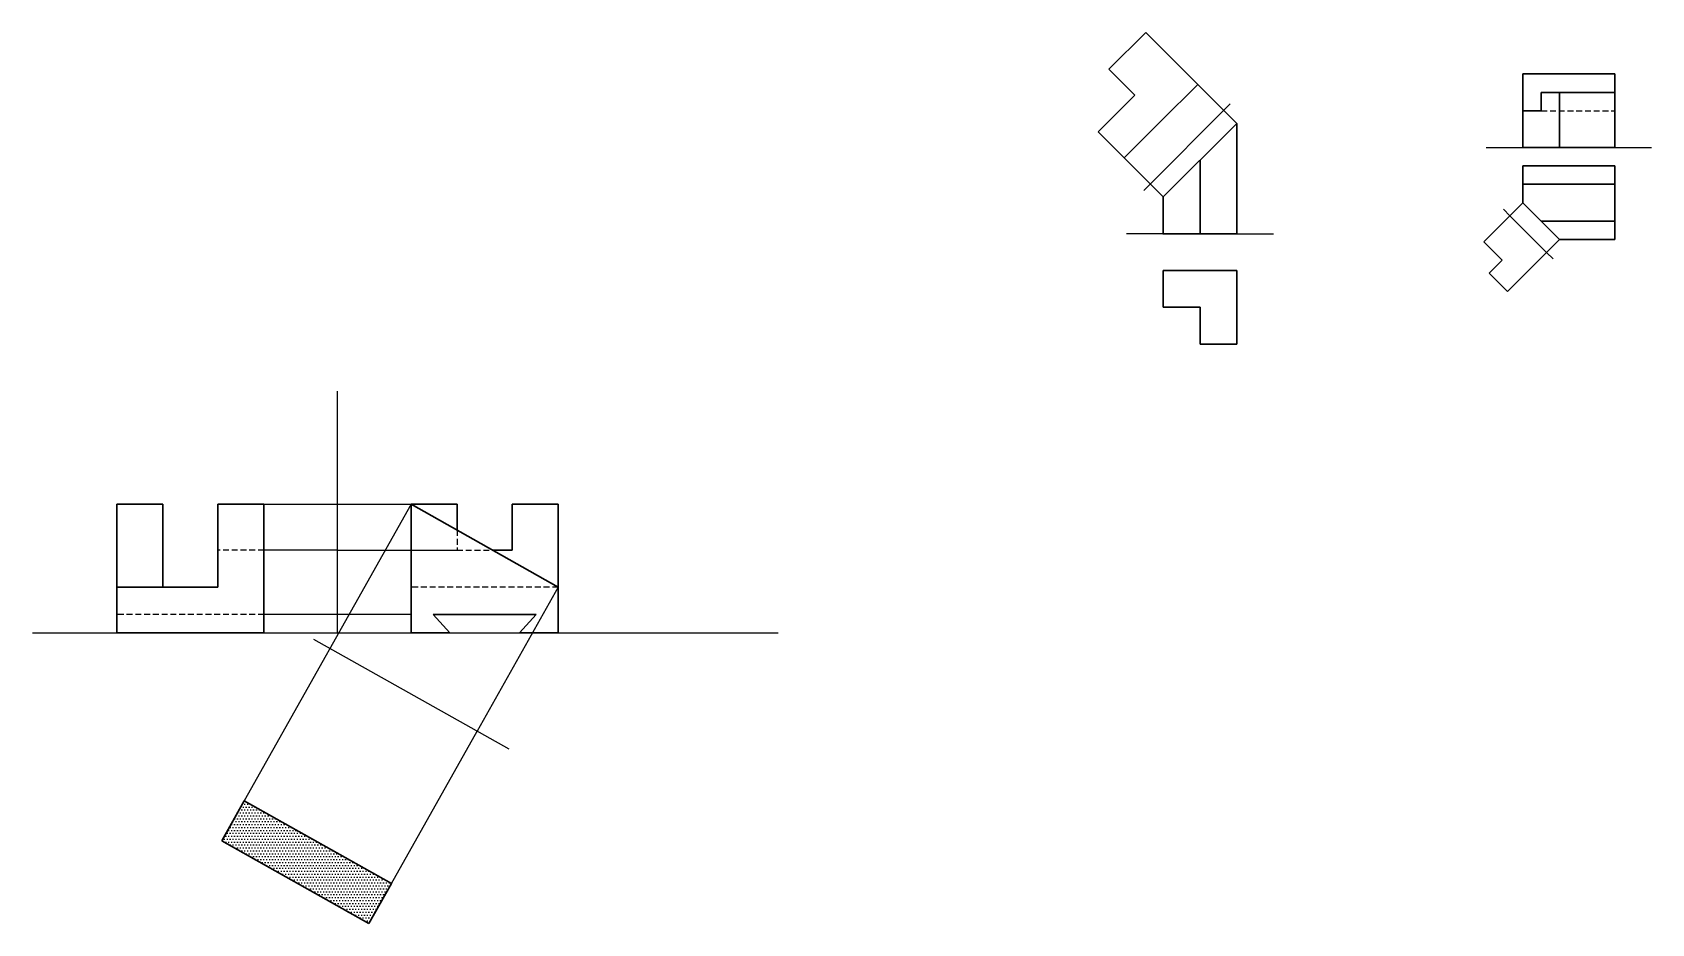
# Model space of a CAD drawing. Header units: millimetres. Extents: x -441 to 1862, y -1431 to 566.
# Drawn here: x 957 to 1837, y -625 to -141 of the extents above; entities that cross this region are included whole.
import ezdxf

# ---------------------------------------------------------------- set-up
doc = ezdxf.new("R2010")
doc.units = ezdxf.units.MM
doc.linetypes.add('HIDDEN2', pattern=[4.7625, 3.175, -1.5875])
doc.layers.get('0').update_dxf_attribs({"color": 220})
doc.layers.add('construction', color=130, linetype='Continuous')
doc.layers.add('hidden', color=2, linetype='HIDDEN2')
doc.layers.add('object', color=7, linetype='Continuous', lineweight=30)

msp = doc.modelspace()

# ---------------------------------------------------------------- hatches: boundary and pattern name
at = {"layer": 'construction'}
h = msp.add_hatch(dxfattribs=at)
h.set_pattern_fill('DOTS', color=256)
h.paths.add_polyline_path([(1072.063, -558.594), (1059.806, -580.384), (1139.806, -625.384), (1152.063, -603.594)])

# ---------------------------------------------------------------- linework, layer by layer
for p, q in [((1608.102, -179.654), (1561.031, -226.725)), ((1747.136, -203.369), (1767.136, -203.369)), ((1817.136, -203.369), (1837.136, -203.369)), ((1756.53, -236.905), (1760.065, -240.44)), ((1571.638, -250.26), (1551.638, -250.26)), ((1611.638, -250.26), (1631.638, -250.26)), ((1780.065, -260.44), (1783.601, -263.976)), ((1122.761, -467.353), (1122.761, -335.843)), ((956.905, -467.353), (1362.278, -467.353)), ((1216.069, -530.6), (1109.922, -470.892))]:
    msp.add_line(p, q)
for p in [(1571.638, -250.26), (1591.638, -250.26), (1611.638, -250.26)]:
    msp.add_point(p)
at = {"layer": 'construction', "extrusion": (0, 0, -1)}
for p, q in [((1604.566, -183.189), (1590.424, -169.047)), ((1611.638, -190.26), (1604.566, -183.189)), ((1564.566, -223.189), (1550.424, -209.047)), ((1571.638, -230.26), (1564.566, -223.189))]:
    msp.add_line(p, q, dxfattribs=at)
at = {"layer": 'construction'}
for p, q in [((1767.136, -233.369), (1760.065, -240.44)), ((1787.136, -253.369), (1780.065, -260.44)), ((1162.761, -397.353), (1072.063, -558.594)), ((1082.761, -397.353), (1162.761, -397.353)), ((1122.761, -422.353), (1082.761, -422.353)), ((1122.761, -422.353), (1187.761, -422.353)), ((1242.761, -442.353), (1198.637, -520.794)), ((1162.761, -457.353), (1082.761, -457.353)), ((1152.063, -603.594), (1198.637, -520.794))]:
    msp.add_line(p, q, dxfattribs=at)
at = {"layer": 'hidden'}
for p, q in [((1777.136, -183.369), (1817.136, -183.369)), ((1187.761, -411.415), (1187.761, -422.353)), ((1082.761, -422.353), (1057.761, -422.353)), ((1187.761, -422.353), (1207.205, -422.353)), ((1242.761, -442.353), (1162.761, -442.353)), ((1082.761, -457.353), (1002.761, -457.353))]:
    msp.add_line(p, q, dxfattribs=at)
at = {"layer": 'object', "extrusion": (0, 0, -1)}
for p, q in [((1542.129, -160.774), (1562.14, -140.763)), ((1590.424, -169.047), (1562.14, -140.763)), ((1556.271, -174.916), (1542.129, -160.774)), ((1536.282, -194.905), (1556.271, -174.916)), ((1570.414, -189.058), (1590.424, -169.047)), ((1550.424, -209.047), (1570.414, -189.058)), ((1550.424, -209.047), (1536.282, -194.905))]:
    msp.add_line(p, q, dxfattribs=at)
at = {"layer": 'object'}
for p, q in [((1767.136, -183.369), (1767.136, -163.369)), ((1767.136, -163.369), (1817.136, -163.369)), ((1817.136, -163.369), (1817.136, -173.369)), ((1777.136, -183.369), (1777.136, -173.369)), ((1777.136, -173.369), (1787.136, -173.369)), ((1787.136, -173.369), (1787.136, -203.369)), ((1787.136, -173.369), (1817.136, -173.369)), ((1817.136, -173.369), (1817.136, -203.369)), ((1767.136, -203.369), (1767.136, -183.369)), ((1767.136, -183.369), (1777.136, -183.369)), ((1611.638, -190.26), (1571.638, -230.26)), ((1611.638, -250.26), (1611.638, -190.26)), ((1591.638, -250.26), (1591.638, -210.26)), ((1767.136, -203.369), (1817.136, -203.369)), ((1767.136, -213.369), (1767.136, -223.369)), ((1817.136, -213.369), (1767.136, -213.369)), ((1817.136, -223.369), (1817.136, -213.369)), ((1767.136, -223.369), (1817.136, -223.369)), ((1767.136, -223.369), (1767.136, -233.369)), ((1817.136, -223.369), (1817.136, -243.369)), ((1571.638, -250.26), (1571.638, -230.26)), ((1767.136, -233.369), (1787.136, -253.369)), ((1760.065, -240.44), (1745.923, -254.582)), ((1780.065, -260.44), (1760.065, -240.44)), ((1817.136, -243.369), (1777.136, -243.369)), ((1817.136, -243.369), (1817.136, -253.369)), ((1571.638, -250.26), (1611.638, -250.26)), ((1745.923, -254.582), (1755.923, -264.582)), ((1817.136, -253.369), (1787.136, -253.369)), ((1780.065, -260.44), (1758.852, -281.653)), ((1571.638, -270.26), (1571.638, -290.26)), ((1611.638, -270.26), (1571.638, -270.26)), ((1611.638, -310.26), (1611.638, -270.26)), ((1748.852, -271.653), (1755.923, -264.582)), ((1758.852, -281.653), (1748.852, -271.653)), ((1571.638, -290.26), (1591.638, -290.26)), ((1591.638, -290.26), (1591.638, -310.26)), ((1591.638, -310.26), (1611.638, -310.26)), ((1002.761, -442.353), (1002.761, -397.353)), ((1002.761, -397.353), (1027.761, -397.353)), ((1027.761, -397.353), (1027.761, -442.353)), ((1057.761, -442.353), (1057.761, -397.353)), ((1057.761, -397.353), (1082.761, -397.353)), ((1082.761, -397.353), (1082.761, -467.353)), ((1162.761, -397.353), (1187.761, -397.353)), ((1162.761, -397.353), (1162.761, -467.353)), ((1242.761, -442.353), (1162.761, -397.353)), ((1187.761, -411.415), (1187.761, -397.353)), ((1242.761, -397.353), (1217.761, -397.353)), ((1217.761, -397.353), (1217.761, -422.353)), ((1242.761, -442.353), (1242.761, -397.353)), ((1217.761, -422.353), (1207.205, -422.353)), ((1002.761, -467.353), (1002.761, -442.353)), ((1002.761, -442.353), (1057.761, -442.353)), ((1242.761, -457.353), (1242.761, -442.353)), ((1230.761, -457.353), (1174.761, -457.353)), ((1174.761, -457.353), (1183.761, -467.353)), ((1230.761, -457.353), (1221.761, -467.353)), ((1242.761, -467.353), (1242.761, -457.353)), ((1002.761, -467.353), (1082.761, -467.353)), ((1162.761, -467.353), (1183.761, -467.353)), ((1242.761, -467.353), (1221.761, -467.353)), ((1072.063, -558.594), (1059.806, -580.384)), ((1072.063, -558.594), (1152.063, -603.594)), ((1059.806, -580.384), (1139.806, -625.384)), ((1152.063, -603.594), (1139.806, -625.384))]:
    msp.add_line(p, q, dxfattribs=at)

doc.saveas('drawing.dxf')
